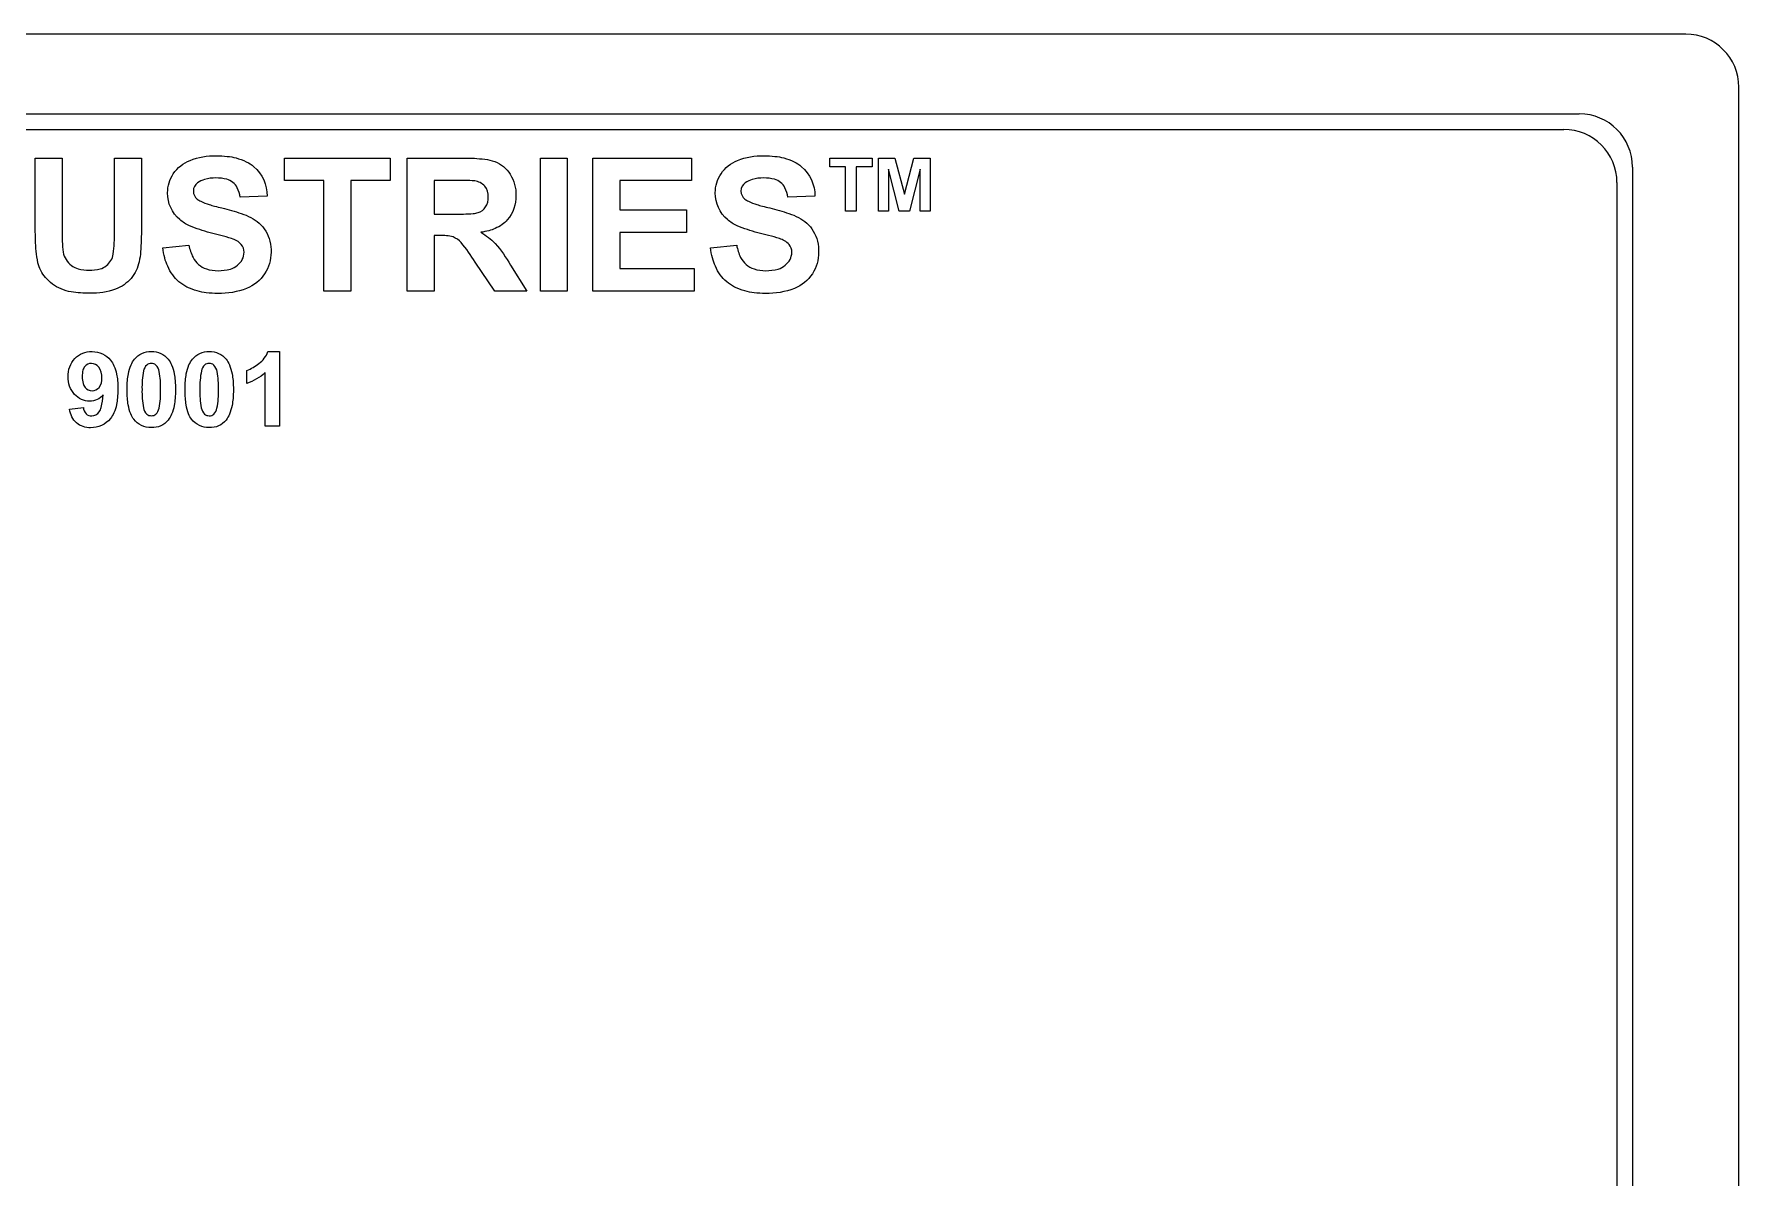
# Model space of a CAD drawing. Header units: millimetres. Extents: x -150 to 150, y -108 to 108.
# Drawn here: x -10.2 to 150, y 0 to 107.5 of the extents above; entities that cross this region are included whole.
import ezdxf

# ---------------------------------------------------------------- set-up
doc = ezdxf.new("R2010")
doc.units = ezdxf.units.MM
doc.layers.get('0').update_dxf_attribs({"lineweight": 25, "true_color": 0xffffff})

msp = doc.modelspace()

# ---------------------------------------------------------------- linework, layer by layer
for p, q in [((145, 107.5), (-145, 107.5)), ((150, -102.5), (150, 102.5)), ((-135, 100), (135, 100)), ((-133.54, 98.54), (133.54, 98.54)), ((140, 95), (140, -95)), ((138.54, 93.54), (138.54, -93.54))]:
    msp.add_line(p, q)
at = {"flags": 128}
for points in [[(-10.09, 95.85), (-7.57, 95.85), (-7.57, 89.08, 0.037277), (-7.47, 86.99, 0.185746), (-6.7, 85.76, 0.09514), (-6.05, 85.44, 0.068072), (-5.03, 85.3, 0.06627), (-4.01, 85.43, 0.103593), (-3.41, 85.74, 0.188425), (-2.76, 86.82, 0.037849), (-2.65, 88.94), (-2.65, 95.85), (-0.12, 95.85), (-0.12, 89.29, -0.016065), (-0.2, 87.05, -0.038136), (-0.33, 86.11, -0.125594), (-1.08, 84.54, -0.118985), (-2.55, 83.52, -0.095991), (-4.96, 83.14, -0.037797), (-6.72, 83.27, -0.067413), (-7.67, 83.55, -0.118449), (-9.14, 84.63, -0.114421), (-9.84, 86.01, -0.037122), (-10.01, 87.1, -0.019452), (-10.09, 89.19)], [(1.89, 87.42), (4.35, 87.66, 0.070733), (4.73, 86.51, 0.101174), (5.25, 85.84, 0.100485), (5.99, 85.43, 0.0769), (7.08, 85.26, 0.068531), (8.24, 85.42, 0.105822), (8.91, 85.78, 0.232791), (9.53, 86.99, 0.18111), (9.27, 87.74, 0.129287), (8.36, 88.28, 0.016852), (6.34, 88.83, -0.041669), (4.4, 89.49, -0.080405), (3.49, 90.06, -0.223215), (2.34, 92.58, -0.148422), (2.88, 94.37, -0.151603), (4.45, 95.63, -0.100878), (6.9, 96.07, -0.027393), (7.95, 96.01, -0.034137), (8.77, 95.86, -0.053166), (9.74, 95.51, -0.064088), (10.45, 95.04, -0.21743), (11.7, 92.28), (9.17, 92.17, 0.074712), (8.88, 93.06, 0.109453), (8.48, 93.56, 0.103298), (7.9, 93.85, 0.064617), (6.88, 93.98, 0.064236), (5.82, 93.84, 0.093115), (5.16, 93.53, 0.255393), (4.76, 92.75, 0.232324), (5.13, 91.99, 0.067684), (5.45, 91.79, 0.029982), (6.25, 91.48, 0.010972), (6.76, 91.33, 0.008068), (7.45, 91.16, -0.02177), (9.26, 90.64, -0.04146), (10.17, 90.26, -0.136107), (11.56, 88.99, -0.140832), (12.06, 86.99, -0.145566), (11.46, 84.98, -0.156787), (9.77, 83.59, -0.09833), (7.05, 83.13, -0.029167), (5.98, 83.19, -0.035752), (5.13, 83.36, -0.052443), (4.16, 83.73, -0.060698), (3.41, 84.23, -0.056688), (2.82, 84.87, -0.05328), (2.35, 85.68, -0.041036), (2.07, 86.46, -0.034592)], [(24.86, 83.35), (24.86, 95.85), (30.17, 95.85, -0.028797), (32.16, 95.74, -0.060075), (33.08, 95.52, -0.168614), (34.54, 94.32, -0.144877), (35.08, 92.35, -0.191557), (34.26, 90.03, -0.056569), (33.77, 89.59, -0.050384), (33.12, 89.23, -0.036228), (32.53, 89.02, -0.030103), (31.78, 88.87, -0.073018), (33.13, 87.82, -0.043717), (34.57, 85.79), (36.1, 83.35), (33.08, 83.35), (31.25, 86.07, 0.032175), (29.92, 87.91, 0.120475), (29.17, 88.43, 0.077276), (27.9, 88.57), (27.38, 88.57), (27.38, 83.35)], [(53.36, 87.42), (55.82, 87.66, 0.070733), (56.19, 86.51, 0.101174), (56.71, 85.84, 0.100485), (57.46, 85.43, 0.0769), (58.54, 85.26, 0.068531), (59.71, 85.42, 0.105822), (60.38, 85.78, 0.232791), (61, 86.99, 0.18111), (60.74, 87.74, 0.129287), (59.83, 88.28, 0.016852), (57.81, 88.83, -0.041669), (55.86, 89.49, -0.080405), (54.96, 90.06, -0.223215), (53.81, 92.58, -0.148422), (54.35, 94.37, -0.151603), (55.91, 95.63, -0.100878), (58.37, 96.07, -0.027393), (59.42, 96.01, -0.034137), (60.24, 95.86, -0.053166), (61.21, 95.51, -0.064088), (61.92, 95.04, -0.21743), (63.17, 92.28), (60.64, 92.17, 0.074712), (60.35, 93.06, 0.109453), (59.95, 93.56, 0.103298), (59.37, 93.85, 0.064617), (58.35, 93.98, 0.064236), (57.29, 93.84, 0.093115), (56.63, 93.53, 0.255393), (56.22, 92.75, 0.232324), (56.6, 91.99, 0.067684), (56.92, 91.79, 0.029982), (57.72, 91.48, 0.010972), (58.23, 91.33, 0.008068), (58.92, 91.16, -0.02177), (60.73, 90.64, -0.04146), (61.64, 90.26, -0.136107), (63.02, 88.99, -0.140832), (63.52, 86.99, -0.145566), (62.93, 84.98, -0.156787), (61.24, 83.59, -0.09833), (58.52, 83.13, -0.029167), (57.45, 83.19, -0.035752), (56.59, 83.36, -0.052443), (55.62, 83.73, -0.060698), (54.88, 84.23, -0.056688), (54.28, 84.87, -0.05328), (53.82, 85.68, -0.041036), (53.54, 86.46, -0.034592)], [(27.38, 90.57), (29.25, 90.57, 0.016893), (31.06, 90.63, 0.06505), (31.52, 90.72, 0.166993), (32.23, 91.25, 0.152818), (32.48, 92.19, 0.185134), (32.15, 93.21, 0.178538), (31.2, 93.7, 0.021681), (29.35, 93.74), (27.38, 93.74)], [(-6.87, 72.25), (-5.57, 72.4, 0.174803), (-5.32, 71.81, 0.198743), (-4.79, 71.62, 0.246374), (-4.09, 72, 0.105564), (-3.89, 72.42, 0.040872), (-3.71, 73.59, -0.229137), (-4.98, 73, -0.216058), (-6.4, 73.64, -0.197126), (-7, 75.3, -0.201694), (-6.37, 77.01, -0.211225), (-4.76, 77.66, -0.234971), (-3.01, 76.84, -0.071275), (-2.7, 76.33, -0.051782), (-2.45, 75.55, -0.028269), (-2.36, 74.93, -0.021893), (-2.33, 74.13, -0.0225), (-2.37, 73.31, -0.028967), (-2.46, 72.68, -0.05219), (-2.71, 71.89, -0.070756), (-3.04, 71.36, -0.233472), (-4.89, 70.51, -0.184339), (-6.22, 70.95, -0.178388)], [(0.81, 77.66, -0.241821), (2.4, 76.94, -0.070673), (2.71, 76.41, -0.050033), (2.96, 75.57, -0.026688), (3.05, 74.93, -0.02061), (3.08, 74.09, -0.020854), (3.05, 73.25, -0.026935), (2.96, 72.6, -0.049902), (2.71, 71.77, -0.069812), (2.4, 71.23, -0.24097), (0.81, 70.52, -0.240982), (-0.84, 71.3, -0.076314), (-1.12, 71.8, -0.049598), (-1.36, 72.65, -0.024118), (-1.43, 73.27, -0.018293), (-1.46, 74.1, -0.020974), (-1.43, 74.94, -0.027064), (-1.34, 75.58, -0.049913), (-1.09, 76.41, -0.069552), (-0.77, 76.95, -0.24097)], [(6.25, 77.66, -0.241821), (7.84, 76.94, -0.070673), (8.15, 76.41, -0.050033), (8.4, 75.57, -0.026688), (8.49, 74.93, -0.02061), (8.52, 74.09, -0.020854), (8.49, 73.25, -0.026935), (8.4, 72.6, -0.049902), (8.15, 71.77, -0.069812), (7.84, 71.23, -0.24097), (6.25, 70.52, -0.240982), (4.6, 71.3, -0.076314), (4.32, 71.8, -0.049598), (4.09, 72.65, -0.024118), (4.01, 73.27, -0.018293), (3.98, 74.1, -0.020974), (4.01, 74.94, -0.027064), (4.1, 75.58, -0.049913), (4.35, 76.41, -0.069552), (4.67, 76.95, -0.24097)], [(12.86, 70.64), (11.52, 70.64), (11.52, 75.69, -0.109928), (9.78, 74.67), (9.78, 75.89, 0.085287), (10.92, 76.54, 0.144571), (11.77, 77.66), (12.86, 77.66)], [(-3.83, 75.19, 0.176992), (-4.13, 76.19, 0.232649), (-4.82, 76.55, 0.233418), (-5.44, 76.26, 0.112194), (-5.61, 75.93, 0.062638), (-5.69, 75.3, 0.065692), (-5.6, 74.65, 0.109813), (-5.42, 74.3, 0.232559), (-4.75, 73.98, 0.228126), (-4.1, 74.29, 0.181103)], [(0.81, 76.55, 0.177516), (0.38, 76.4, 0.154844), (0.08, 75.84, 0.057466), (-0.06, 74.09, 0.055885), (0.07, 72.39, 0.147824), (0.38, 71.78, 0.177117), (0.81, 71.63, 0.177516), (1.24, 71.78, 0.154844), (1.54, 72.34, 0.057823), (1.68, 74.09, 0.055885), (1.56, 75.78, 0.146179), (1.24, 76.4, 0.179257)], [(6.25, 76.55, 0.177516), (5.82, 76.4, 0.154844), (5.52, 75.84, 0.057466), (5.38, 74.09, 0.055885), (5.51, 72.39, 0.147824), (5.82, 71.78, 0.177117), (6.25, 71.63, 0.177516), (6.69, 71.78, 0.154844), (6.98, 72.34, 0.057823), (7.12, 74.09, 0.055885), (7, 75.78, 0.146179), (6.68, 76.4, 0.179257)]]:
    msp.add_lwpolyline(points, format="xyb", close=True, dxfattribs=at)
for points in [[(17.03, 83.35), (17.03, 93.74), (13.32, 93.74), (13.32, 95.85), (23.25, 95.85), (23.25, 93.74), (19.55, 93.74), (19.55, 83.35)], [(37.38, 83.35), (37.38, 95.85), (39.9, 95.85), (39.9, 83.35)], [(42.31, 83.35), (42.31, 95.85), (51.58, 95.85), (51.58, 93.74), (44.84, 93.74), (44.84, 90.97), (51.11, 90.97), (51.11, 88.86), (44.84, 88.86), (44.84, 85.46), (51.82, 85.46), (51.82, 83.35)], [(66.05, 90.85), (66.05, 95.01), (64.56, 95.01), (64.56, 95.85), (68.54, 95.85), (68.54, 95.01), (67.06, 95.01), (67.06, 90.85)], [(69.16, 90.85), (69.16, 95.85), (70.67, 95.85), (71.58, 92.44), (72.48, 95.85), (73.99, 95.85), (73.99, 90.85), (73.05, 90.85), (73.05, 94.79), (72.06, 90.85), (71.09, 90.85), (70.1, 94.79), (70.1, 90.85)]]:
    msp.add_lwpolyline(points, close=True, dxfattribs=at)
for centre in [(145, 102.5), (135, 95), (133.54, 93.54)]:
    msp.add_arc(centre, 5, 0, 90)

doc.saveas('drawing.dxf')
